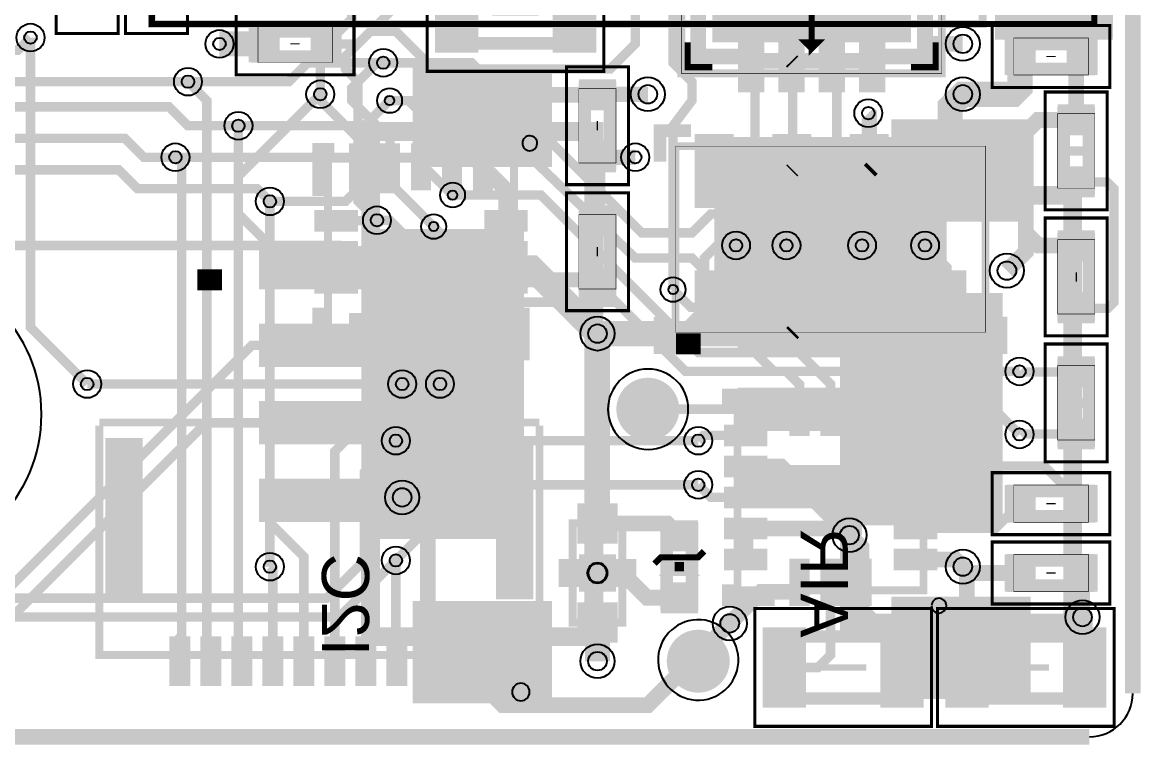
# Model space of a CAD drawing. Extents: x -347 to 2944, y -33 to 1648.
# Drawn here: x 2051 to 2761, y -5 to 454 of the extents above; entities that cross this region are included whole.
import ezdxf

# ---------------------------------------------------------------- set-up
doc = ezdxf.new("R2010")
doc.units = 9
for name, color, linetype, true_color in [('BoardOutline', 7, 'Continuous', 0xff00ff), ('BottomLayer', 7, 'Continuous', 0x0000ff), ('BottomPasteMaskLayer', 7, 'Continuous', 0x800000), ('BottomSilkLayer', 7, 'Continuous', 0x808000), ('BottomSolderMaskLayer', 7, 'Continuous', 0xaa00ff), ('Document', 7, 'Continuous', 0xffffff), ('Hole', 7, 'Continuous', 0x222222), ('Inner2', 7, 'Continuous', 0x008000), ('Inner3', 7, 'Continuous', 0x00ff00), ('Multi-Layer', 7, 'Continuous', 0xc0c0c0), ('TopLayer', 7, 'Continuous', 0xff0000), ('TopPasteMaskLayer', 7, 'Continuous', 0x808080), ('TopSilkLayer', 7, 'Continuous', 0xffff00), ('TopSolderMaskLayer', 7, 'Continuous', 0x800080)]:
    doc.layers.add(name, color=color, linetype=linetype, true_color=true_color)
doc.styles.get("Standard").update_dxf_attribs({"font": 'arial.ttf'})

msp = doc.modelspace()

# ---------------------------------------------------------------- hatches: boundary and pattern name
at = {"layer": 'BottomLayer'}
for points in [[(2668.47, 442.76), (2668.47, 497.87), (2743.27, 497.87), (2743.27, 442.76)], [(2386.16, 362.78), (2299.55, 362.78), (2299.55, 425.77), (2386.16, 425.77)], [(2690.16, 328.07), (2603.56, 328.07), (2603.56, 391.06), (2690.16, 391.06)], [(2272, 311.6), (2272, 284.04), (2201.13, 284.04), (2201.13, 311.6)], [(2575.99, 270.99), (2575.99, 243.43), (2505.13, 243.43), (2505.13, 270.99)], [(2272, 262.39), (2272, 234.83), (2201.13, 234.83), (2201.13, 262.39)], [(2448, 228), (2450.41, 227.85), (2452.78, 227.42), (2455.09, 226.7), (2457.29, 225.71), (2459.36, 224.46), (2461.26, 222.97), (2462.97, 221.26), (2464.45, 219.36), (2465.7, 217.29), (2466.7, 215.09), (2467.41, 212.79), (2467.85, 210.41), (2468, 208), (2468, 208), (2467.85, 205.59), (2467.41, 203.21), (2466.7, 200.91), (2465.7, 198.71), (2464.45, 196.64), (2462.97, 194.74), (2461.26, 193.03), (2459.36, 191.54), (2457.29, 190.29), (2455.09, 189.3), (2452.78, 188.58), (2450.41, 188.15), (2448, 188), (2448, 188), (2445.58, 188.15), (2443.21, 188.58), (2440.9, 189.3), (2438.7, 190.29), (2436.63, 191.54), (2434.73, 193.03), (2433.02, 194.74), (2431.54, 196.64), (2430.29, 198.71), (2429.29, 200.91), (2428.58, 203.21), (2428.14, 205.59), (2428, 208), (2428, 208), (2428.14, 210.41), (2428.58, 212.79), (2429.29, 215.09), (2430.29, 217.29), (2431.54, 219.36), (2433.02, 221.26), (2434.73, 222.97), (2436.63, 224.46), (2438.7, 225.71), (2440.9, 226.7), (2443.21, 227.42), (2445.58, 227.85), (2448, 228)], [(2575.99, 221.78), (2575.99, 194.22), (2505.13, 194.22), (2505.13, 221.78)], [(2272, 213.17), (2272, 185.61), (2201.13, 185.61), (2201.13, 213.17)], [(2575.99, 172.57), (2575.99, 145.01), (2505.13, 145.01), (2505.13, 172.57)], [(2272, 163.96), (2272, 136.4), (2201.13, 136.4), (2201.13, 163.96)], [(2386.16, 22.23), (2299.55, 22.23), (2299.55, 85.22), (2386.16, 85.22)], [(2690.16, 24.94), (2603.56, 24.94), (2603.56, 87.93), (2690.16, 87.93)], [(2499.99, 48), (2499.85, 45.59), (2499.41, 43.21), (2498.7, 40.91), (2497.7, 38.71), (2496.45, 36.64), (2494.97, 34.74), (2493.26, 33.03), (2491.36, 31.54), (2489.29, 30.29), (2487.09, 29.3), (2484.78, 28.58), (2482.41, 28.15), (2480, 28), (2480, 28), (2477.58, 28.15), (2475.21, 28.58), (2472.9, 29.3), (2470.7, 30.29), (2468.63, 31.54), (2466.73, 33.03), (2465.02, 34.74), (2463.54, 36.64), (2462.29, 38.71), (2461.29, 40.91), (2460.58, 43.21), (2460.14, 45.59), (2460, 48), (2460, 48), (2460.14, 50.41), (2460.58, 52.79), (2461.29, 55.09), (2462.29, 57.29), (2463.54, 59.36), (2465.02, 61.26), (2466.73, 62.97), (2468.63, 64.46), (2470.7, 65.71), (2472.9, 66.7), (2475.21, 67.42), (2477.58, 67.85), (2480, 68), (2480, 68), (2482.41, 67.85), (2484.78, 67.42), (2487.09, 66.7), (2489.29, 65.71), (2491.36, 64.46), (2493.26, 62.97), (2494.97, 61.26), (2496.45, 59.36), (2497.7, 57.29), (2498.7, 55.09), (2499.41, 52.79), (2499.85, 50.41), (2499.99, 48)]]:
    msp.add_hatch(color=256, dxfattribs=at).paths.add_polyline_path(points)
at = {"layer": 'BottomPasteMaskLayer'}
for points in [[(2386.16, 362.78), (2299.55, 362.78), (2299.55, 425.77), (2386.16, 425.77)], [(2690.16, 328.07), (2603.56, 328.07), (2603.56, 391.06), (2690.16, 391.06)], [(2386.16, 22.23), (2299.55, 22.23), (2299.55, 85.22), (2386.16, 85.22)], [(2690.16, 24.94), (2603.56, 24.94), (2603.56, 87.93), (2690.16, 87.93)]]:
    msp.add_hatch(color=256, dxfattribs=at).paths.add_polyline_path(points)
at = {"layer": 'BottomSolderMaskLayer'}
for points in [[(2387.16, 361.78), (2298.56, 361.78), (2298.56, 426.77), (2387.16, 426.77)], [(2691.17, 327.07), (2602.55, 327.07), (2602.55, 392.06), (2691.17, 392.06)], [(2404.18, 92.18), (2404.18, 115.82), (2427.82, 115.82), (2427.82, 92.18)], [(2387.16, 21.22), (2298.56, 21.22), (2298.56, 86.22), (2387.16, 86.22)], [(2691.17, 23.93), (2602.55, 23.93), (2602.55, 88.93), (2691.17, 88.93)]]:
    msp.add_hatch(color=256, dxfattribs=at).paths.add_polyline_path(points)
at = {"layer": 'Document'}
for points in [[(2489, 566.99), (2489, 441.01), (2614.99, 441.01), (2614.99, 566.99)], [(2324.63, 436.33), (2340.37, 436.33), (2340.37, 483.67), (2324.63, 483.67)], [(2387.62, 436.33), (2403.37, 436.33), (2403.37, 483.67), (2387.62, 483.67)], [(2196, 428), (2208, 428), (2208, 452), (2196, 452)], [(2240, 428), (2252, 428), (2252, 452), (2240, 452)], [(2675.99, 420), (2687.99, 420), (2687.99, 444), (2675.99, 444)], [(2719.99, 420), (2731.99, 420), (2731.99, 444), (2719.99, 444)], [(2404, 416), (2404, 404), (2428, 404), (2428, 416)], [(2707.99, 400), (2707.99, 388), (2731.99, 388), (2731.99, 400)], [(2490.18, 380.96), (2490.18, 251.04), (2637.81, 251.04), (2637.81, 380.96)], [(2404, 372), (2404, 360), (2428, 360), (2428, 372)], [(2707.99, 356), (2707.99, 344), (2731.99, 344), (2731.99, 356)], [(2428, 324), (2428, 336), (2404, 336), (2404, 324)], [(2275.93, 322.42), (2275.93, 125.57), (2369.44, 125.57), (2369.44, 322.42)], [(2731.99, 308), (2731.99, 320), (2707.99, 320), (2707.99, 308)], [(2428, 280), (2428, 292), (2404, 292), (2404, 280)], [(2579.93, 281.82), (2579.93, 134.18), (2673.24, 134.18), (2673.24, 281.82)], [(2731.99, 264), (2731.99, 276), (2707.99, 276), (2707.99, 264)], [(2707.99, 240), (2707.99, 228), (2731.99, 228), (2731.99, 240)], [(2707.99, 196), (2707.99, 184), (2731.99, 184), (2731.99, 196)], [(2675.99, 136), (2687.99, 136), (2687.99, 160), (2675.99, 160)], [(2719.99, 136), (2731.99, 136), (2731.99, 160), (2719.99, 160)], [(2456, 136), (2456, 124), (2480, 124), (2480, 136)], [(2675.99, 92), (2687.99, 92), (2687.99, 116), (2675.99, 116)], [(2719.99, 92), (2731.99, 92), (2731.99, 116), (2719.99, 116)], [(2456, 92), (2456, 80), (2480, 80), (2480, 92)], [(2532.62, 20.33), (2548.37, 20.33), (2548.37, 67.67), (2532.62, 67.67)], [(2595.62, 20.33), (2611.36, 20.33), (2611.36, 67.67), (2595.62, 67.67)], [(2648.62, 20.33), (2664.37, 20.33), (2664.37, 67.67), (2648.62, 67.67)], [(2711.62, 20.33), (2727.36, 20.33), (2727.36, 67.67), (2711.62, 67.67)]]:
    msp.add_hatch(color=256, dxfattribs=at).paths.add_polyline_path(points)
at = {"layer": 'Multi-Layer'}
msp.add_hatch(color=256, dxfattribs=at).paths.add_polyline_path([(2405.18, 93.18), (2405.18, 114.83), (2426.82, 114.83), (2426.82, 93.18)])
at = {"layer": 'TopLayer'}
for points in [[(2312.81, 485.59), (2340.37, 485.59), (2340.37, 434.41), (2312.81, 434.41)], [(2387.62, 485.59), (2415.18, 485.59), (2415.18, 434.41), (2387.62, 434.41)], [(2194.47, 451.81), (2214.15, 451.81), (2214.15, 428.19), (2194.47, 428.19)], [(2233.84, 451.81), (2253.52, 451.81), (2253.52, 428.19), (2233.84, 428.19)], [(2521.49, 446.91), (2521.49, 411.49), (2505.74, 411.49), (2505.74, 446.91)], [(2547.08, 446.91), (2547.08, 411.49), (2531.32, 411.49), (2531.32, 446.91)], [(2572.66, 446.91), (2572.66, 411.49), (2556.91, 411.49), (2556.91, 446.91)], [(2598.25, 446.91), (2598.25, 411.49), (2582.51, 411.49), (2582.51, 446.91)], [(2674.47, 443.81), (2694.15, 443.81), (2694.15, 420.19), (2674.47, 420.19)], [(2713.84, 443.81), (2733.52, 443.81), (2733.52, 420.19), (2713.84, 420.19)], [(2427.81, 417.53), (2427.81, 397.84), (2404.18, 397.84), (2404.18, 417.53)], [(2731.81, 401.53), (2731.81, 381.84), (2708.18, 381.84), (2708.18, 401.53)], [(2427.81, 378.16), (2427.81, 358.47), (2404.18, 358.47), (2404.18, 378.16)], [(2501.99, 380.96), (2501.99, 337.66), (2478.37, 337.66), (2478.37, 380.96)], [(2551.2, 380.96), (2551.2, 337.66), (2527.58, 337.66), (2527.58, 380.96)], [(2600.41, 380.96), (2600.41, 337.66), (2576.79, 337.66), (2576.79, 380.96)], [(2649.62, 380.96), (2649.62, 337.66), (2626, 337.66), (2626, 380.96)], [(2270.54, 374.74), (2270.54, 349.14), (2258.72, 349.14), (2258.72, 374.74)], [(2290.22, 374.74), (2290.22, 349.14), (2278.4, 349.14), (2278.4, 374.74)], [(2309.9, 374.74), (2309.9, 349.14), (2298.1, 349.14), (2298.1, 374.74)], [(2329.59, 374.74), (2329.59, 349.14), (2317.78, 349.14), (2317.78, 374.74)], [(2349.28, 374.74), (2349.28, 349.14), (2337.47, 349.14), (2337.47, 374.74)], [(2731.81, 362.16), (2731.81, 342.47), (2708.18, 342.47), (2708.18, 362.16)], [(2404.18, 317.84), (2404.18, 337.53), (2427.81, 337.53), (2427.81, 317.84)], [(2237.26, 333.58), (2262.86, 333.58), (2262.86, 321.78), (2237.26, 321.78)], [(2370.72, 321.78), (2345.13, 321.78), (2345.13, 333.58), (2370.72, 333.58)], [(2708.18, 301.84), (2708.18, 321.53), (2731.81, 321.53), (2731.81, 301.84)], [(2237.26, 313.9), (2262.86, 313.9), (2262.86, 302.09), (2237.26, 302.09)], [(2370.72, 302.09), (2345.13, 302.09), (2345.13, 313.9), (2370.72, 313.9)], [(2237.26, 294.22), (2262.86, 294.22), (2262.86, 282.41), (2237.26, 282.41)], [(2370.72, 282.41), (2345.13, 282.41), (2345.13, 294.22), (2370.72, 294.22)], [(2404.18, 278.47), (2404.18, 298.16), (2427.81, 298.16), (2427.81, 278.47)], [(2478.37, 251.03), (2478.37, 294.35), (2501.99, 294.35), (2501.99, 251.03)], [(2527.58, 251.03), (2527.58, 294.35), (2551.2, 294.35), (2551.2, 251.03)], [(2576.79, 251.03), (2576.79, 294.35), (2600.41, 294.35), (2600.41, 251.03)], [(2626, 251.03), (2626, 294.35), (2649.62, 294.35), (2649.62, 251.03)], [(2708.18, 262.47), (2708.18, 282.16), (2731.81, 282.16), (2731.81, 262.47)], [(2258.72, 241.26), (2258.72, 266.86), (2270.54, 266.86), (2270.54, 241.26)], [(2278.4, 241.26), (2278.4, 266.86), (2290.22, 266.86), (2290.22, 241.26)], [(2298.1, 241.26), (2298.1, 266.86), (2309.9, 266.86), (2309.9, 241.26)], [(2317.78, 241.26), (2317.78, 266.86), (2329.59, 266.86), (2329.59, 241.26)], [(2337.47, 241.26), (2337.47, 266.86), (2349.28, 266.86), (2349.28, 241.26)], [(2731.81, 241.53), (2731.81, 221.84), (2708.18, 221.84), (2708.18, 241.53)], [(2550.22, 218.74), (2550.22, 193.14), (2538.4, 193.14), (2538.4, 218.74)], [(2569.9, 218.74), (2569.9, 193.14), (2558.09, 193.14), (2558.09, 218.74)], [(2589.59, 218.74), (2589.59, 193.14), (2577.77, 193.14), (2577.77, 218.74)], [(2731.81, 202.16), (2731.81, 182.47), (2708.18, 182.47), (2708.18, 202.16)], [(2497.26, 197.27), (2522.86, 197.27), (2522.86, 185.47), (2497.26, 185.47)], [(2630.72, 185.47), (2605.14, 185.47), (2605.14, 197.27), (2630.72, 197.27)], [(2127.21, 87.37), (2103.59, 87.37), (2103.59, 189.73), (2127.21, 189.73)], [(2375.24, 87.37), (2351.62, 87.37), (2351.62, 189.73), (2375.24, 189.73)], [(2497.26, 177.59), (2522.86, 177.59), (2522.86, 165.78), (2497.26, 165.78)], [(2630.72, 165.78), (2605.14, 165.78), (2605.14, 177.59), (2630.72, 177.59)], [(2497.26, 157.91), (2522.86, 157.91), (2522.86, 146.09), (2497.26, 146.09)], [(2630.72, 146.09), (2605.14, 146.09), (2605.14, 157.91), (2630.72, 157.91)], [(2674.47, 159.81), (2694.15, 159.81), (2694.15, 136.19), (2674.47, 136.19)], [(2713.84, 159.81), (2733.52, 159.81), (2733.52, 136.19), (2713.84, 136.19)], [(2404.19, 123.69), (2404.19, 147.31), (2427.81, 147.31), (2427.81, 123.69)], [(2479.81, 137.53), (2479.81, 117.84), (2456.18, 117.84), (2456.18, 137.53)], [(2497.26, 138.22), (2522.86, 138.22), (2522.86, 126.41), (2497.26, 126.41)], [(2630.72, 126.41), (2605.14, 126.41), (2605.14, 138.22), (2630.72, 138.22)], [(2497.26, 118.53), (2522.86, 118.53), (2522.86, 106.72), (2497.26, 106.72)], [(2630.72, 106.72), (2605.14, 106.72), (2605.14, 118.53), (2630.72, 118.53)], [(2674.47, 115.81), (2694.15, 115.81), (2694.15, 92.19), (2674.47, 92.19)], [(2713.84, 115.81), (2733.52, 115.81), (2733.52, 92.19), (2713.84, 92.19)], [(2392.38, 96.12), (2392.38, 111.88), (2408.12, 111.88), (2408.12, 96.12)], [(2423.87, 96.12), (2423.87, 111.88), (2439.61, 111.88), (2439.61, 96.12)], [(2538.4, 85.27), (2538.4, 110.85), (2550.22, 110.85), (2550.22, 85.27)], [(2558.09, 85.27), (2558.09, 110.85), (2569.9, 110.85), (2569.9, 85.27)], [(2577.77, 85.27), (2577.77, 110.85), (2589.59, 110.85), (2589.59, 85.27)], [(2479.81, 98.16), (2479.81, 78.47), (2456.18, 78.47), (2456.18, 98.16)], [(2404.19, 60.69), (2404.19, 84.31), (2427.81, 84.31), (2427.81, 60.69)], [(2520.81, 69.59), (2548.37, 69.59), (2548.37, 18.41), (2520.81, 18.41)], [(2595.62, 69.59), (2623.18, 69.59), (2623.18, 18.41), (2595.62, 18.41)], [(2636.81, 69.59), (2664.37, 69.59), (2664.37, 18.41), (2636.81, 18.41)], [(2711.62, 69.59), (2739.18, 69.59), (2739.18, 18.41), (2711.62, 18.41)], [(2157.52, 32.25), (2144.14, 32.25), (2144.14, 63.75), (2157.52, 63.75)], [(2177.21, 32.25), (2163.82, 32.25), (2163.82, 63.75), (2177.21, 63.75)], [(2196.89, 32.25), (2183.51, 32.25), (2183.51, 63.75), (2196.89, 63.75)], [(2216.58, 32.25), (2203.19, 32.25), (2203.19, 63.75), (2216.58, 63.75)], [(2236.26, 32.25), (2222.88, 32.25), (2222.88, 63.75), (2236.26, 63.75)], [(2255.95, 32.25), (2242.56, 32.25), (2242.56, 63.75), (2255.95, 63.75)], [(2275.63, 32.25), (2262.25, 32.25), (2262.25, 63.75), (2275.63, 63.75)], [(2295.32, 32.25), (2281.93, 32.25), (2281.93, 63.75), (2295.32, 63.75)], [(2315, 32.25), (2301.62, 32.25), (2301.62, 63.75), (2315, 63.75)], [(2334.69, 32.25), (2321.3, 32.25), (2321.3, 63.75), (2334.69, 63.75)]]:
    msp.add_hatch(color=256, dxfattribs=at).paths.add_polyline_path(points)
at = {"layer": 'TopPasteMaskLayer'}
for points in [[(2521.49, 446.91), (2521.49, 411.49), (2505.74, 411.49), (2505.74, 446.91)], [(2547.08, 446.91), (2547.08, 411.49), (2531.32, 411.49), (2531.32, 446.91)], [(2572.66, 446.91), (2572.66, 411.49), (2556.91, 411.49), (2556.91, 446.91)], [(2598.25, 446.91), (2598.25, 411.49), (2582.51, 411.49), (2582.51, 446.91)], [(2501.99, 380.96), (2501.99, 337.66), (2478.37, 337.66), (2478.37, 380.96)], [(2551.2, 380.96), (2551.2, 337.66), (2527.58, 337.66), (2527.58, 380.96)], [(2600.41, 380.96), (2600.41, 337.66), (2576.79, 337.66), (2576.79, 380.96)], [(2649.62, 380.96), (2649.62, 337.66), (2626, 337.66), (2626, 380.96)], [(2270.54, 374.74), (2270.54, 349.14), (2258.72, 349.14), (2258.72, 374.74)], [(2290.22, 374.74), (2290.22, 349.14), (2278.4, 349.14), (2278.4, 374.74)], [(2309.9, 374.74), (2309.9, 349.14), (2298.1, 349.14), (2298.1, 374.74)], [(2329.59, 374.74), (2329.59, 349.14), (2317.78, 349.14), (2317.78, 374.74)], [(2349.28, 374.74), (2349.28, 349.14), (2337.47, 349.14), (2337.47, 374.74)], [(2237.26, 333.58), (2262.86, 333.58), (2262.86, 321.78), (2237.26, 321.78)], [(2370.72, 321.78), (2345.13, 321.78), (2345.13, 333.58), (2370.72, 333.58)], [(2237.26, 313.9), (2262.86, 313.9), (2262.86, 302.09), (2237.26, 302.09)], [(2370.72, 302.09), (2345.13, 302.09), (2345.13, 313.9), (2370.72, 313.9)], [(2237.26, 294.22), (2262.86, 294.22), (2262.86, 282.41), (2237.26, 282.41)], [(2370.72, 282.41), (2345.13, 282.41), (2345.13, 294.22), (2370.72, 294.22)], [(2478.37, 251.03), (2478.37, 294.35), (2501.99, 294.35), (2501.99, 251.03)], [(2527.58, 251.03), (2527.58, 294.35), (2551.2, 294.35), (2551.2, 251.03)], [(2576.79, 251.03), (2576.79, 294.35), (2600.41, 294.35), (2600.41, 251.03)], [(2626, 251.03), (2626, 294.35), (2649.62, 294.35), (2649.62, 251.03)], [(2258.72, 241.26), (2258.72, 266.86), (2270.54, 266.86), (2270.54, 241.26)], [(2278.4, 241.26), (2278.4, 266.86), (2290.22, 266.86), (2290.22, 241.26)], [(2298.1, 241.26), (2298.1, 266.86), (2309.9, 266.86), (2309.9, 241.26)], [(2317.78, 241.26), (2317.78, 266.86), (2329.59, 266.86), (2329.59, 241.26)], [(2337.47, 241.26), (2337.47, 266.86), (2349.28, 266.86), (2349.28, 241.26)], [(2550.22, 218.74), (2550.22, 193.14), (2538.4, 193.14), (2538.4, 218.74)], [(2569.9, 218.74), (2569.9, 193.14), (2558.09, 193.14), (2558.09, 218.74)], [(2589.59, 218.74), (2589.59, 193.14), (2577.77, 193.14), (2577.77, 218.74)], [(2497.26, 197.27), (2522.86, 197.27), (2522.86, 185.47), (2497.26, 185.47)], [(2630.72, 185.47), (2605.14, 185.47), (2605.14, 197.27), (2630.72, 197.27)], [(2497.26, 177.59), (2522.86, 177.59), (2522.86, 165.78), (2497.26, 165.78)], [(2630.72, 165.78), (2605.14, 165.78), (2605.14, 177.59), (2630.72, 177.59)], [(2497.26, 157.91), (2522.86, 157.91), (2522.86, 146.09), (2497.26, 146.09)], [(2630.72, 146.09), (2605.14, 146.09), (2605.14, 157.91), (2630.72, 157.91)], [(2404.19, 123.69), (2404.19, 147.31), (2427.81, 147.31), (2427.81, 123.69)], [(2497.26, 138.22), (2522.86, 138.22), (2522.86, 126.41), (2497.26, 126.41)], [(2630.72, 126.41), (2605.14, 126.41), (2605.14, 138.22), (2630.72, 138.22)], [(2497.26, 118.53), (2522.86, 118.53), (2522.86, 106.72), (2497.26, 106.72)], [(2630.72, 106.72), (2605.14, 106.72), (2605.14, 118.53), (2630.72, 118.53)], [(2392.38, 96.12), (2392.38, 111.88), (2408.12, 111.88), (2408.12, 96.12)], [(2423.87, 96.12), (2423.87, 111.88), (2439.61, 111.88), (2439.61, 96.12)], [(2538.4, 85.27), (2538.4, 110.85), (2550.22, 110.85), (2550.22, 85.27)], [(2558.09, 85.27), (2558.09, 110.85), (2569.9, 110.85), (2569.9, 85.27)], [(2577.77, 85.27), (2577.77, 110.85), (2589.59, 110.85), (2589.59, 85.27)], [(2404.19, 60.69), (2404.19, 84.31), (2427.81, 84.31), (2427.81, 60.69)]]:
    msp.add_hatch(color=256, dxfattribs=at).paths.add_polyline_path(points)
at = {"layer": 'TopSilkLayer'}
for points in [[(2708.18, 375), (2708.18, 369), (2731.81, 369), (2731.81, 375)], [(2708.18, 215), (2708.18, 209), (2731.81, 209), (2731.81, 215)]]:
    msp.add_hatch(color=256, dxfattribs=at).paths.add_polyline_path(points)
at = {"layer": 'TopSolderMaskLayer'}
for points in [[(2521.93, 449.16), (2521.93, 409.24), (2505.29, 409.24), (2505.29, 449.16)], [(2547.52, 449.16), (2547.52, 409.24), (2530.88, 409.24), (2530.88, 449.16)], [(2573.11, 449.16), (2573.11, 409.24), (2556.47, 409.24), (2556.47, 449.16)], [(2598.7, 449.16), (2598.7, 409.24), (2582.06, 409.24), (2582.06, 449.16)], [(2271, 376.9), (2271, 346.98), (2258.26, 346.98), (2258.26, 376.9)], [(2290.68, 376.9), (2290.68, 346.98), (2277.94, 346.98), (2277.94, 376.9)], [(2310.37, 376.9), (2310.37, 346.98), (2297.63, 346.98), (2297.63, 376.9)], [(2330.05, 376.9), (2330.05, 346.98), (2317.31, 346.98), (2317.31, 376.9)], [(2349.74, 376.9), (2349.74, 346.98), (2337, 346.98), (2337, 376.9)], [(2502.54, 382.8), (2502.54, 335.82), (2477.82, 335.82), (2477.82, 382.8)], [(2551.75, 382.8), (2551.75, 335.82), (2527.03, 335.82), (2527.03, 382.8)], [(2600.96, 382.8), (2600.96, 335.82), (2576.24, 335.82), (2576.24, 382.8)], [(2650.17, 382.8), (2650.17, 335.82), (2625.45, 335.82), (2625.45, 382.8)], [(2236.26, 334.59), (2263.86, 334.59), (2263.86, 320.77), (2236.26, 320.77)], [(2371.72, 320.77), (2344.14, 320.77), (2344.14, 334.59), (2371.72, 334.59)], [(2236.26, 314.91), (2263.86, 314.91), (2263.86, 301.09), (2236.26, 301.09)], [(2371.72, 301.09), (2344.14, 301.09), (2344.14, 314.91), (2371.72, 314.91)], [(2236.26, 295.22), (2263.86, 295.22), (2263.86, 281.4), (2236.26, 281.4)], [(2371.72, 281.4), (2344.14, 281.4), (2344.14, 295.22), (2371.72, 295.22)], [(2477.82, 249.2), (2477.82, 296.18), (2502.54, 296.18), (2502.54, 249.2)], [(2527.03, 249.2), (2527.03, 296.18), (2551.75, 296.18), (2551.75, 249.2)], [(2576.24, 249.2), (2576.24, 296.18), (2600.96, 296.18), (2600.96, 249.2)], [(2625.45, 249.2), (2625.45, 296.18), (2650.17, 296.18), (2650.17, 249.2)], [(2258.26, 239.1), (2258.26, 269.02), (2271, 269.02), (2271, 239.1)], [(2277.94, 239.1), (2277.94, 269.02), (2290.68, 269.02), (2290.68, 239.1)], [(2297.63, 239.1), (2297.63, 269.02), (2310.37, 269.02), (2310.37, 239.1)], [(2317.31, 239.1), (2317.31, 269.02), (2330.05, 269.02), (2330.05, 239.1)], [(2337, 239.1), (2337, 269.02), (2349.74, 269.02), (2349.74, 239.1)], [(2550.68, 220.9), (2550.68, 190.98), (2537.94, 190.98), (2537.94, 220.9)], [(2570.36, 220.9), (2570.36, 190.98), (2557.62, 190.98), (2557.62, 220.9)], [(2590.05, 220.9), (2590.05, 190.98), (2577.31, 190.98), (2577.31, 220.9)], [(2496.26, 198.28), (2523.86, 198.28), (2523.86, 184.47), (2496.26, 184.47)], [(2631.73, 184.47), (2604.14, 184.47), (2604.14, 198.28), (2631.73, 198.28)], [(2496.26, 178.59), (2523.86, 178.59), (2523.86, 164.77), (2496.26, 164.77)], [(2631.73, 164.77), (2604.14, 164.77), (2604.14, 178.59), (2631.73, 178.59)], [(2496.26, 158.91), (2523.86, 158.91), (2523.86, 145.09), (2496.26, 145.09)], [(2631.73, 145.09), (2604.14, 145.09), (2604.14, 158.91), (2631.73, 158.91)], [(2403.19, 122.69), (2403.19, 148.31), (2428.81, 148.31), (2428.81, 122.69)], [(2496.26, 139.22), (2523.86, 139.22), (2523.86, 125.41), (2496.26, 125.41)], [(2631.73, 125.41), (2604.14, 125.41), (2604.14, 139.22), (2631.73, 139.22)], [(2404.18, 92.18), (2404.18, 115.82), (2427.82, 115.82), (2427.82, 92.18)], [(2496.26, 119.53), (2523.86, 119.53), (2523.86, 105.72), (2496.26, 105.72)], [(2631.73, 105.72), (2604.14, 105.72), (2604.14, 119.53), (2631.73, 119.53)], [(2391.38, 95.13), (2391.38, 112.88), (2409.12, 112.88), (2409.12, 95.13)], [(2422.87, 95.13), (2422.87, 112.88), (2440.61, 112.88), (2440.61, 95.13)], [(2537.94, 83.1), (2537.94, 113.02), (2550.68, 113.02), (2550.68, 83.1)], [(2557.62, 83.1), (2557.62, 113.02), (2570.36, 113.02), (2570.36, 83.1)], [(2577.31, 83.1), (2577.31, 113.02), (2590.05, 113.02), (2590.05, 83.1)], [(2403.19, 59.69), (2403.19, 85.31), (2428.81, 85.31), (2428.81, 59.69)]]:
    msp.add_hatch(color=256, dxfattribs=at).paths.add_polyline_path(points)

# ---------------------------------------------------------------- linework, layer by layer
at = {"layer": 'BoardOutline', "const_width": 10}
for points in [[(2755.9, 1566.93), (2755.9, 27.56)], [(2728.34, 0), (1074.8, 0)]]:
    msp.add_lwpolyline(points, dxfattribs=at)
at = {"layer": 'BoardOutline'}
msp.add_arc((2728.34, 27.56), 27.56, 270, 0, dxfattribs=at)
at = {"layer": 'BottomLayer'}
for points, const_width in [([(2539.35, 256), (2416, 256), (2374.18, 297.82), (2236.56, 297.82)], 16), ([(2540.56, 257.21), (2539.35, 256)], 10), ([(1888, 80), (2028, 80), (2196.6, 248.61), (2236.56, 248.61)], 6), ([(2683.99, 192), (2667.99, 208), (2540.56, 208), (2448, 208)], 6), ([(2236.56, 199.39), (2167.39, 199.39), (2028, 60), (1904, 60)], 6), ([(2561.21, 158.79), (2540.56, 158.79), (2545.21, 158.79)], 10), ([(2575.99, 128), (2575.99, 144), (2561.21, 158.79)], 16), ([(2292, 152), (2290.18, 150.18), (2236.56, 150.18)], 10), ([(2480, 48), (2480, 52), (2499.99, 72)], 10)]:
    msp.add_lwpolyline(points, dxfattribs=dict(at, const_width=const_width))
at = {"layer": 'BottomSilkLayer', "const_width": 5}
msp.add_lwpolyline([(2640.91, 452.6), (2133.04, 452.6), (2133.04, 659.29)], dxfattribs=at)
at = {"layer": 'BottomSilkLayer', "const_width": 12}
for points in [[(2413.73, 384.43), (2413.73, 63.57), (2272, 63.57), (2272, 384.43), (2413.73, 384.43)], [(2717.73, 343.83), (2717.73, 72.17), (2575.99, 72.17), (2575.99, 343.83), (2717.73, 343.83)]]:
    msp.add_lwpolyline(points, close=True, dxfattribs=at)
at = {"layer": 'BottomSilkLayer'}
for centre, radius, start, end in [((1968.5, 204.74), 94.49, 0.06973, 359.93027), ((2448.14, 208), 25.53, 270.30298, 270), ((2479.98, 48.77), 25.53, 182.35981, 181.73101)]:
    msp.add_arc(centre, radius, start, end, dxfattribs=at)
at = {"layer": 'BottomSolderMaskLayer'}
for points in [[(2409.54, 103.99), (2409.54, 104.01)], [(2422.46, 103.99), (2422.46, 104.01)]]:
    msp.add_lwpolyline(points, close=True, dxfattribs=at)
for centre, start, end in [((2416, 103.99), 360, 180), ((2416, 104.01), 180, 360)]:
    msp.add_arc(centre, 6.46, start, end, dxfattribs=at)
at = {"layer": 'Document'}
for points, const_width in [([(2731.46, 452.6), (2731.46, 1015.59), (2133.04, 1015.59), (2133.04, 452.6), (2731.46, 452.6)], 3.94), ([(2634.67, 586.68), (2469.32, 586.68), (2469.32, 421.32), (2634.67, 421.32), (2634.67, 586.68), (2634.67, 421.32), (2469.32, 421.32), (2469.32, 586.68), (2634.67, 586.68)], 5), ([(2634.67, 586.68), (2634.67, 421.32), (2469.32, 421.32), (2469.32, 586.68), (2634.67, 586.68)], 0.39), ([(2111.68, 521.4), (2111.68, 446.6), (2072.31, 446.6), (2072.31, 521.4), (2111.68, 521.4)], 2), ([(2155.68, 521.4), (2155.68, 446.6), (2116.31, 446.6), (2116.31, 521.4), (2155.68, 521.4)], 2), ([(2307.89, 497.4), (2420.1, 497.4), (2420.1, 422.6), (2307.89, 422.6), (2307.89, 497.4)], 2), ([(2186.59, 459.68), (2261.4, 459.68), (2261.4, 420.31), (2186.59, 420.31), (2186.59, 459.68)], 2), ([(2200.37, 451.81), (2247.62, 451.81), (2247.62, 428.19), (2200.37, 428.19), (2200.37, 451.81)], 0.39), ([(2666.59, 451.68), (2741.4, 451.68), (2741.4, 412.31), (2666.59, 412.31), (2666.59, 451.68)], 2), ([(2680.37, 443.81), (2727.62, 443.81), (2727.62, 420.19), (2680.37, 420.19), (2680.37, 443.81)], 0.39), ([(2435.68, 425.4), (2435.68, 350.6), (2396.31, 350.6), (2396.31, 425.4), (2435.68, 425.4)], 2), ([(2427.81, 411.62), (2427.81, 364.38), (2404.18, 364.38), (2404.18, 411.62), (2427.81, 411.62)], 0.39), ([(2739.68, 409.4), (2739.68, 334.6), (2700.31, 334.6), (2700.31, 409.4), (2739.68, 409.4)], 2), ([(2731.81, 395.62), (2731.81, 348.38), (2708.18, 348.38), (2708.18, 395.62), (2731.81, 395.62)], 0.39), ([(2465.57, 256.94), (2465.57, 375.05), (2662.42, 375.05), (2662.42, 256.94), (2465.57, 256.94)], 5), ([(2244.94, 367.05), (2363.05, 367.05), (2363.05, 248.94), (2244.94, 248.94), (2244.94, 367.05)], 5), ([(2662.42, 375.05), (2662.42, 256.94), (2465.57, 256.94), (2465.57, 375.05), (2662.42, 375.05)], 0.39), ([(2396.31, 270.6), (2396.31, 345.4), (2435.68, 345.4), (2435.68, 270.6), (2396.31, 270.6)], 2), ([(2404.18, 284.38), (2404.18, 331.62), (2427.81, 331.62), (2427.81, 284.38), (2404.18, 284.38)], 0.39), ([(2700.31, 254.6), (2700.31, 329.4), (2739.68, 329.4), (2739.68, 254.6), (2700.31, 254.6)], 2), ([(2708.18, 268.38), (2708.18, 315.62), (2731.81, 315.62), (2731.81, 268.38), (2708.18, 268.38)], 0.39), ([(2739.68, 249.4), (2739.68, 174.6), (2700.31, 174.6), (2700.31, 249.4), (2739.68, 249.4)], 2), ([(2731.81, 235.62), (2731.81, 188.38), (2708.18, 188.38), (2708.18, 235.62), (2731.81, 235.62)], 0.39), ([(2623.05, 211.05), (2623.05, 92.94), (2504.94, 92.94), (2504.94, 211.05), (2623.05, 211.05)], 5), ([(2666.59, 167.68), (2741.4, 167.68), (2741.4, 128.31), (2666.59, 128.31), (2666.59, 167.68)], 2), ([(2680.37, 159.81), (2727.62, 159.81), (2727.62, 136.19), (2680.37, 136.19), (2680.37, 159.81)], 0.39), ([(2666.59, 123.68), (2741.4, 123.68), (2741.4, 84.31), (2666.59, 84.31), (2666.59, 123.68)], 2), ([(2680.37, 115.81), (2727.62, 115.81), (2727.62, 92.19), (2680.37, 92.19), (2680.37, 115.81)], 0.39), ([(2515.89, 81.4), (2628.1, 81.4), (2628.1, 6.6), (2515.89, 6.6), (2515.89, 81.4)], 2), ([(2631.89, 81.4), (2744.1, 81.4), (2744.1, 6.6), (2631.89, 6.6), (2631.89, 81.4)], 2)]:
    msp.add_lwpolyline(points, close=True, dxfattribs=dict(at, const_width=const_width))
for points, const_width in [([(2703.9, 543.15), (2731.46, 543.15), (2731.46, 452.6), (2680.28, 452.6), (2680.28, 495.9), (2660.59, 495.9), (2660.59, 452.6), (2133.04, 452.6), (2133.04, 669.13), (2172.41, 669.13), (2172.41, 680.94), (2133.04, 680.94), (2133.04, 736.06), (2172.41, 736.06), (2172.41, 751.81), (2133.04, 751.81), (2133.04, 889.6), (2172.41, 889.6), (2172.41, 901.42)], 5), ([(2618.92, 504), (2614.99, 507.94), (2614.99, 500.06), (2618.92, 504), (2551.99, 504), (2551.99, 437.07), (2555.93, 441.01), (2548.06, 441.01), (2551.99, 437.07)], 3.94), ([(2204, 448), (2244, 448)], 8), ([(2340.37, 440.31), (2387.62, 440.31)], 8), ([(2683.99, 440), (2723.99, 440)], 8), ([(2204, 432), (2244, 432)], 8), ([(2683.99, 424), (2723.99, 424)], 8), ([(2408, 408), (2408, 368)], 8), ([(2424, 408), (2424, 368)], 8), ([(2711.99, 392), (2711.99, 352)], 8), ([(2727.99, 392), (2727.99, 352)], 8), ([(2408, 288), (2408, 328)], 8), ([(2424, 288), (2424, 328)], 8), ([(2711.99, 272), (2711.99, 312)], 8), ([(2727.99, 272), (2727.99, 312)], 8), ([(2711.99, 232), (2711.99, 192)], 8), ([(2727.99, 232), (2727.99, 192)], 8), ([(2683.99, 156), (2723.99, 156)], 8), ([(2683.99, 140), (2723.99, 140)], 8), ([(2460, 128), (2460, 88)], 8), ([(2476, 128), (2476, 88)], 8), ([(2683.99, 112), (2723.99, 112)], 8), ([(2683.99, 96), (2723.99, 96)], 8), ([(2548.37, 63.68), (2595.62, 63.68)], 8), ([(2664.37, 63.68), (2711.62, 63.68)], 8), ([(2548.37, 24.31), (2595.62, 24.31)], 8), ([(2664.37, 24.31), (2711.62, 24.31)], 8)]:
    msp.add_lwpolyline(points, dxfattribs=dict(at, const_width=const_width))
msp.add_arc((1968.5, 204.74), 94.49, 0.06973, 359.93027, dxfattribs=at)
at = {"layer": 'Hole'}
for centre, radius in [((2056, 444), 3.94), ((2176, 440), 3.94), ((2647.99, 440), 5.91), ((2280, 428), 3.94), ((2156, 416), 3.94), ((2240, 408), 3.94), ((2448, 408), 5.91), ((2647.99, 408), 5.91), ((2284, 404), 2.95), ((2587.99, 396), 3.94), ((2188, 388), 3.94), ((2148, 368), 3.94), ((2440, 368), 3.94), ((2208, 340), 3.94), ((2324, 344), 2.95), ((2276, 328), 3.94), ((2312, 324), 2.95), ((2503.99, 312), 3.94), ((2535.99, 312), 3.94), ((2583.99, 312), 3.94), ((2623.99, 312), 3.94), ((2675.99, 296), 5.91), ((2464, 284), 2.95), ((2416, 256), 5.91), ((2683.99, 232), 3.94), ((2092, 224), 3.94), ((2292, 224), 3.94), ((2316, 224), 3.94), ((2288, 188), 3.94), ((2480, 188), 3.94), ((2683.99, 192), 3.94), ((2480, 160), 3.94), ((2292, 152), 5.91), ((2575.99, 128), 5.91), ((2288, 112), 3.94), ((2647.99, 108), 5.91), ((2208, 108), 3.94), ((2723.99, 76), 5.91), ((2499.99, 72), 5.91), ((2416, 48), 5.91)]:
    msp.add_circle(centre, radius, dxfattribs=at)
at = {"layer": 'Inner2', "const_width": 6}
for points in [[(2312, 324), (2288, 348), (2264, 348), (2256, 340), (2208, 340), (2200, 348), (2124, 348), (2112, 360), (1676, 360), (1624, 412), (1560, 412), (1404, 568), (1348, 568), (1332, 552), (1324, 552), (1260, 616), (1260, 648)], [(1712, 484), (1712, 452), (1728, 436), (2048, 436), (2056, 444)], [(2583.99, 312), (2583.99, 268), (2571.99, 256), (2492, 256), (2484, 264), (2484, 296), (2476, 304), (2440, 304), (2336, 404), (2284, 404), (2268, 388), (2188, 388), (2156, 388), (2144, 400), (1700, 400), (1688, 412)], [(2623.99, 312), (2623.99, 260), (2607.99, 244), (2480, 244), (2380, 344), (2324, 344), (2300, 368), (2148, 368), (2128, 368), (2116, 380), (1684, 380), (1672, 392)], [(1584, 324), (1596, 312), (2252, 312), (2272, 292), (2412, 292), (2472, 232), (2683.99, 232)], [(2480, 160), (2336, 160), (2288, 112), (2252, 76), (1928, 76), (1860, 144), (1736, 144), (1728, 144), (1536, 144), (1424, 256), (1288, 256)], [(2092, 224), (2292, 224)], [(2480, 188), (2288, 188), (2268, 168), (2268, 112), (2244, 88), (1936, 88), (1860, 164), (1720, 164)]]:
    msp.add_lwpolyline(points, dxfattribs=at)
at = {"layer": 'Inner3', "const_width": 6}
for points in [[(2671.99, 832), (2663.99, 832), (2639.99, 808), (2639.99, 800), (2627.99, 788), (2619.99, 788), (2611.99, 780), (2611.99, 728), (2539.99, 656), (2539.99, 608), (2539.99, 356), (2583.99, 312)], [(2619.99, 808), (2599.99, 788), (2599.99, 736), (2515.99, 652), (2515.99, 608), (2515.99, 332), (2535.99, 312)], [(2631.99, 760), (2623.99, 752), (2623.99, 720), (2567.99, 664), (2567.99, 612), (2567.99, 368), (2623.99, 312)], [(2464, 284), (2464, 388), (2476, 404), (2476, 416), (2464, 428), (2464, 536), (2440, 556)], [(2440, 496), (2440, 440), (2424, 424), (2312, 424), (2288, 448), (2272, 448), (2256, 432), (2256, 424), (2264, 416), (2264, 340), (2276, 328), (2284, 328), (2292, 320), (2292, 224)], [(2208, 108), (2208, 312), (2188, 332), (2188, 356), (2240, 408), (2240, 436), (2260, 456), (2260, 492)], [(2056, 444), (2056, 260), (2092, 224)], [(2503.99, 312), (2492, 312), (2484, 304), (2484, 272), (2472, 260), (2444, 260), (2428, 276), (2360, 276), (2312, 324)]]:
    msp.add_lwpolyline(points, dxfattribs=at)
at = {"layer": 'Multi-Layer'}
for points in [[(2410.09, 104), (2410.09, 104)], [(2421.91, 104), (2421.91, 104)]]:
    msp.add_lwpolyline(points, close=True, dxfattribs=at)
for centre, radius in [((2056, 444), 8.86), ((2176, 440), 8.86), ((2647.99, 440), 10.82), ((2280, 428), 8.86), ((2156, 416), 8.86), ((2240, 408), 8.86), ((2284, 404), 7.88), ((2448, 408), 10.82), ((2647.99, 408), 10.82), ((2587.99, 396), 8.86), ((2188, 388), 8.86), ((2148, 368), 8.86), ((2440, 368), 8.86), ((2208, 340), 8.86), ((2324, 344), 7.88), ((2276, 328), 8.86), ((2312, 324), 7.88), ((2503.99, 312), 8.86), ((2535.99, 312), 8.86), ((2583.99, 312), 8.86), ((2623.99, 312), 8.86), ((2675.99, 296), 10.82), ((2464, 284), 7.88), ((2416, 256), 10.82), ((2683.99, 232), 8.86), ((2092, 224), 8.86), ((2292, 224), 8.86), ((2316, 224), 8.86), ((2683.99, 192), 8.86), ((2288, 188), 8.86), ((2480, 188), 8.86), ((2480, 160), 8.86), ((2292, 152), 10.82), ((2575.99, 128), 10.82), ((2288, 112), 8.86), ((2208, 108), 8.86), ((2647.99, 108), 10.82), ((2723.99, 76), 10.82), ((2499.99, 72), 10.82), ((2416, 48), 10.82)]:
    msp.add_circle(centre, radius, dxfattribs=at)
for start, end in [(360, 180), (180, 360)]:
    msp.add_arc((2416, 104), 5.91, start, end, dxfattribs=at)
at = {"layer": 'TopLayer'}
for points, const_width in [([(2243.68, 440), (2264, 440), (2296, 472), (2296, 532), (2281.84, 546.16), (2267.49, 546.16)], 5.91), ([(2513.61, 429.2), (2513.61, 432), (2480, 432), (2480, 465.61), (2477.19, 465.61)], 10), ([(2719.99, 311.68), (2719.68, 312), (2695.99, 312), (2687.99, 320), (2687.99, 384), (2695.68, 391.68), (2719.99, 391.68), (2719.99, 428.31), (2723.68, 432), (2723.68, 464), (2628.41, 464), (2626.8, 465.61), (2623.99, 465.61), (2623.99, 440), (2623.99, 432), (2590.38, 432), (2590.38, 429.2), (2564.79, 429.2), (2539.2, 429.2), (2513.61, 429.2), (2513.19, 429.2)], 10), ([(2204.31, 440), (2176, 440)], 16), ([(2647.99, 440), (2623.99, 440)], 10), ([(2535.99, 312), (2515.99, 332), (2488, 332), (2476, 320), (2444, 320), (2336, 428), (2280, 428), (2232, 428), (2220, 416), (2156, 416), (1716, 416), (1700, 432), (1668, 432), (1664, 428)], 6), ([(2539.99, 428.4), (2539.2, 429.2)], 10), ([(2684.31, 432), (2684.31, 412.31), (2679.99, 408), (2647.99, 408), (2639.99, 400), (2639.99, 361.49), (2637.81, 359.31)], 16), ([(2284.31, 361.94), (2284.31, 379.68), (2260, 404), (2260, 412), (2276, 428), (2280, 428)], 6), ([(2170.52, 48), (2170.52, 57.48), (2168, 60), (2168, 404), (2156, 416)], 6), ([(2448, 408), (2416.31, 408), (2416, 407.68), (2359.68, 407.68), (2344, 392), (2344, 362.57), (2343.37, 361.94), (2357.93, 347.37), (2357.93, 327.68)], 9.84), ([(2264.63, 361.94), (2264.63, 379.37), (2240, 404), (2240, 408)], 6), ([(2304, 361.94), (2304, 396), (2296, 404), (2284, 404)], 6), ([(2539.39, 359.31), (2588.6, 359.31), (2588.6, 395.39), (2587.99, 396)], 9.84), ([(2190.2, 48), (2190.2, 57.8), (2188, 60), (2188, 388)], 6), ([(2415.68, 368), (2416, 368.31), (2416, 327.68), (2419.68, 327.68)], 9.84), ([(2150.83, 48), (2150.83, 62.83), (2152, 64), (2152, 364), (2148, 368)], 6), ([(2440, 368), (2415.68, 368), (2412, 368)], 9.84), ([(2416, 368.31), (2416, 368)], 10), ([(2637.81, 359.31), (2637.81, 369.5)], 10), ([(2323.68, 361.94), (2323.68, 344.31), (2324, 344)], 6), ([(2539.99, 359.91), (2539.39, 359.31)], 10), ([(2590.38, 361.09), (2588.6, 359.31)], 10), ([(2683.99, 232), (2684.31, 231.68), (2719.99, 231.68), (2719.99, 272.31), (2720.31, 272), (2739.99, 272), (2743.99, 276), (2743.99, 348), (2739.68, 352.31), (2719.99, 352.31)], 6), ([(2229.57, 48), (2229.57, 114.42), (2208, 136), (2208, 340)], 6), ([(2250.06, 327.68), (2267.68, 327.68), (2276, 328)], 6), ([(2357.93, 308), (2357.93, 327.68)], 10), ([(2675.99, 296), (2687.99, 308), (2687.99, 320)], 10), ([(2544.31, 207.68), (2544.31, 205.94), (2544.31, 223.68), (2535.99, 232), (2527.99, 232), (2515.99, 244), (2515.99, 300), (2503.99, 312)], 6), ([(2563.99, 205.94), (2563.99, 224), (2539.39, 248.61), (2539.39, 272.69), (2539.39, 308.61), (2535.99, 312)], 6), ([(2583.68, 205.94), (2583.68, 227.68), (2587.99, 232), (2587.99, 272.09), (2588.6, 272.69), (2588.6, 307.39), (2583.99, 312)], 6), ([(2617.93, 171.68), (2639.68, 171.68), (2647.99, 180), (2647.99, 232), (2637.81, 242.18), (2637.81, 272.69), (2637.81, 298.18), (2623.99, 312)], 6), ([(2357.93, 288.31), (2416, 288.31)], 6), ([(2464, 284), (2475.3, 272.69), (2490.18, 272.69)], 6), ([(2416, 135.5), (2416, 256)], 16), ([(2264.63, 254.06), (2284.31, 254.06), (2304, 254.06), (2323.68, 254.06), (2343.37, 254.06)], 10), ([(2316, 224), (2324, 232), (2324, 253.75), (2323.68, 254.06)], 9.84), ([(2249.26, 48), (2249.26, 181.26), (2292, 224)], 6), ([(2510.06, 191.37), (2483.37, 191.37), (2480, 188)], 6), ([(2609.4, 44), (2609.4, 54.6), (2583.68, 80.31), (2583.68, 98.06), (2583.68, 120.31), (2575.99, 128), (2575.99, 164), (2603.36, 191.37), (2617.93, 191.37)], 10), ([(2719.99, 192.31), (2684.31, 192.31), (2683.99, 192)], 6), ([(2288, 188), (2268.94, 168.94), (2268.94, 48)], 6), ([(2510.06, 112.63), (2510.06, 132.31), (2571.68, 132.31), (2575.99, 128), (2532.31, 171.68), (2510.06, 171.68)], 10), ([(2617.93, 152), (2643.99, 152), (2663.99, 172), (2699.68, 172), (2723.68, 148)], 6), ([(2308.31, 48), (2308.31, 135.68), (2292, 152)], 10), ([(2292, 152), (2296, 152)], 9.84), ([(2510.06, 152), (2488, 152), (2480, 160)], 6), ([(2617.93, 132.31), (2668.62, 132.31), (2684.31, 148)], 6), ([(2468, 127.68), (2460.18, 135.5), (2416, 135.5)], 10), ([(2288, 112), (2288, 48.63), (2288.63, 48)], 6), ([(2617.93, 112.63), (2643.36, 112.63), (2647.99, 108), (2651.99, 104), (2684.31, 104)], 10), ([(2209.89, 48), (2209.89, 106.11), (2208, 108)], 6), ([(2400.25, 104), (2416, 104), (2431.74, 104), (2447.43, 88.31), (2468, 88.31)], 10), ([(2650.59, 44), (2650.59, 105.4), (2647.99, 108)], 10), ([(2725.4, 44), (2725.4, 74.6), (2723.99, 76), (2723.68, 76.31), (2723.68, 104)], 10), ([(2328, 48), (2356, 20), (2448, 20), (2499.99, 72), (2519.99, 92), (2544.31, 92), (2544.31, 98.06)], 10), ([(2563.99, 98.06), (2563.99, 52), (2555.99, 44), (2534.59, 44)], 6), ([(2416, 48), (2416, 72.5)], 16)]:
    msp.add_lwpolyline(points, dxfattribs=dict(at, const_width=const_width))
at = {"layer": 'TopSilkLayer'}
for points, const_width in [([(2364, 462), (2364, 458)], 29.53), ([(2224, 440.39), (2224, 439.61)], 6), ([(2489, 425.26), (2473.25, 425.26), (2473.25, 441.01)], 3.94), ([(2630.73, 441.01), (2630.73, 425.26), (2614.99, 425.26)], 3.94), ([(2703.99, 432.39), (2703.99, 431.61)], 6), ([(2416.39, 388), (2415.6, 388)], 6), ([(2455.73, 365.21), (2455.73, 384.9), (2475.41, 384.9)], 8), ([(2652.58, 384.9), (2672.26, 365.21)], 8), ([(2248.88, 372.96), (2239.03, 372.96), (2239.03, 343.43)], 8), ([(2415.6, 308), (2416.39, 308)], 6), ([(2719.6, 292), (2720.39, 292)], 6), ([(2239.03, 272.57), (2239.03, 243.04), (2248.88, 243.04)], 8), ([(2368.96, 272.57), (2368.96, 243.04), (2359.11, 243.04)], 8), ([(2455.73, 266.79), (2455.73, 247.1), (2475.41, 247.1)], 8), ([(2672.26, 266.79), (2672.26, 247.1), (2652.58, 247.1)], 8), ([(2528.56, 216.96), (2499.03, 216.96), (2499.03, 207.12)], 8), ([(2628.96, 207.12), (2628.96, 216.96), (2599.43, 216.96)], 8), ([(2379.18, 199.57), (2099.65, 199.57)], 5), ([(2379.18, 197.61), (2379.18, 51.94), (2099.65, 51.94), (2099.65, 197.61)], 5), ([(2703.99, 148.39), (2703.99, 147.61)], 6), ([(2452.25, 109.97), (2456.18, 113.91), (2479.81, 113.91), (2483.74, 117.84)], 3.94), ([(2468, 111), (2468, 105)], 6), ([(2703.99, 104.39), (2703.99, 103.61)], 6), ([(2528.56, 87.04), (2499.03, 87.04), (2499.03, 96.88)], 8), ([(2571.99, 46), (2571.99, 42)], 29.53), ([(2687.99, 46), (2687.99, 42)], 29.53)]:
    msp.add_lwpolyline(points, dxfattribs=dict(at, const_width=const_width))
for points, const_width in [([(2431.74, 72.5), (2400.25, 72.5), (2400.25, 135.5), (2431.74, 135.5), (2431.74, 72.5)], 5), ([(2474, 105), (2468, 105), (2462, 105), (2468, 111), (2474, 105)], 6)]:
    msp.add_lwpolyline(points, close=True, dxfattribs=dict(at, const_width=const_width))
for centre, radius, start, end in [((2373.01, 376.89), 4.72, 268.54983, 265.99755), ((1968.5, 204.74), 94.49, 0.06973, 359.93027), ((2632.89, 83.2), 4.72, 181.27469, 178.72531), ((2367.37, 28.43), 5.57, 181.28592, 178.71408)]:
    msp.add_arc(centre, radius, start, end, dxfattribs=at)
at = {"layer": 'TopSolderMaskLayer'}
for points in [[(2409.54, 103.99), (2409.54, 104.01)], [(2422.46, 103.99), (2422.46, 104.01)]]:
    msp.add_lwpolyline(points, close=True, dxfattribs=at)
for centre, start, end in [((2416, 103.99), 360, 180), ((2416, 104.01), 180, 360)]:
    msp.add_arc(centre, 6.46, start, end, dxfattribs=at)

# ---------------------------------------------------------------- texts
at = {"layer": 'BottomSilkLayer', "text_generation_flag": 2}
for s, height, p in [('.', 100, (2161.96, 270.81)), ('.', 100, (2465.96, 230.2)), ('AIR', 30, (2544.99, 63)), ('I2C', 30, (2241, 51))]:
    msp.add_text(s, height=height, rotation=270, dxfattribs=at).set_placement(p)

doc.saveas('drawing.dxf')
